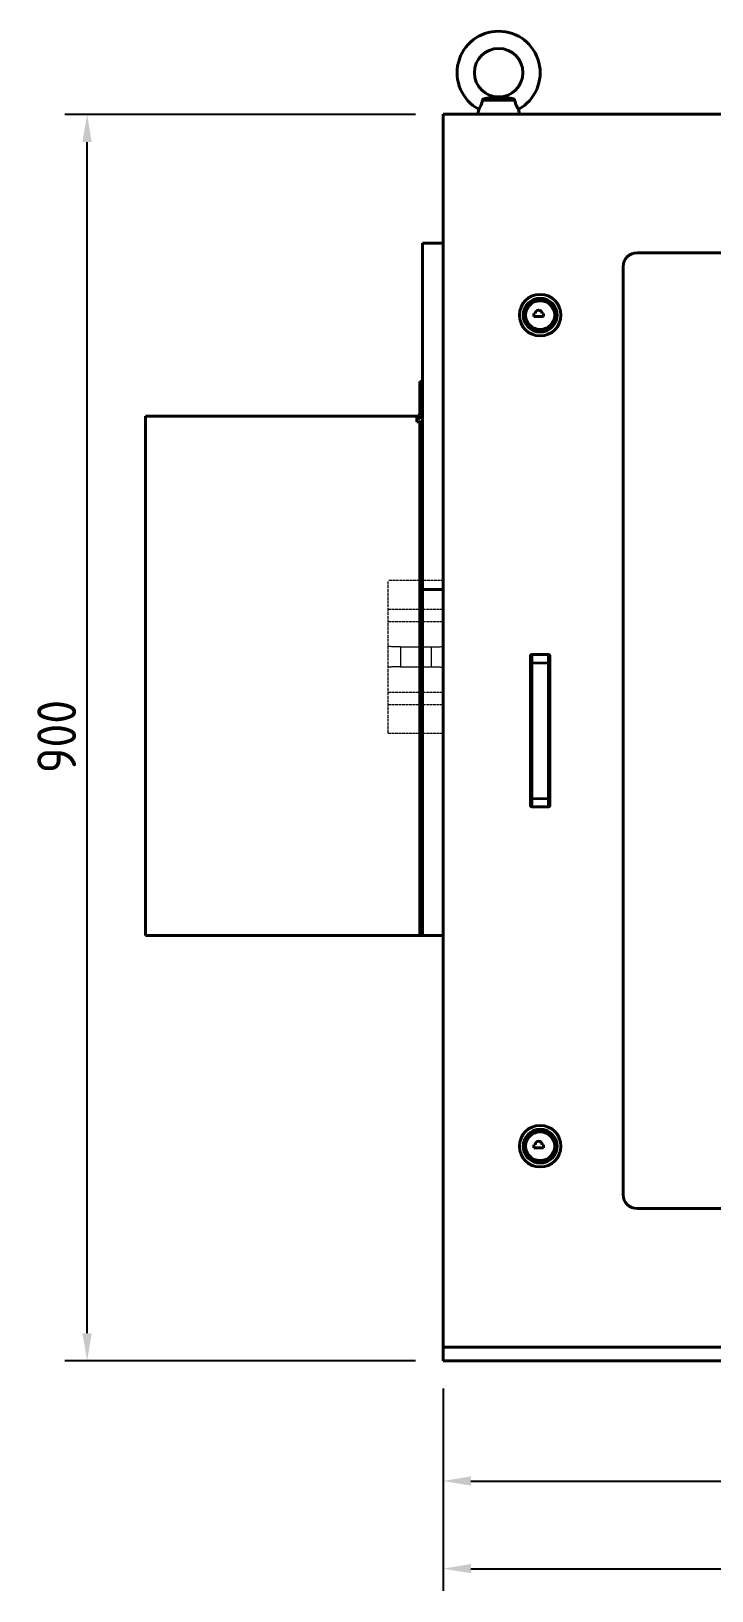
# Model space of a CAD drawing. Header units: inches. Extents: x 6934 to 18973, y 4254 to 7629.
# Drawn here: x 8135 to 8627, y 5205 to 6331 of the extents above; entities that cross this region are included whole.
import ezdxf

# ---------------------------------------------------------------- set-up
doc = ezdxf.new("R2010")
doc.units = ezdxf.units.IN
doc.header["$MEASUREMENT"] = 0
doc.linetypes.add('POWER SUPPLY CASE OUTLINE$0$DASHED', pattern=[0.2067, 0.1654, -0.0413])
doc.layers.add('POWER SUPPLY CASE OUTLINE$0$가려진 것(ISO)', color=2, linetype='POWER SUPPLY CASE OUTLINE$0$DASHED', lineweight=18)
for name, color, linetype, lineweight, true_color in [('POWER SUPPLY CASE OUTLINE$0$가시적인 것(ISO)', 3, 'Continuous', 40, 0x00ff00), ('POWER SUPPLY CASE OUTLINE$0$가시적인 좁은 것(ISO)', 3, 'Continuous', 35, 0x00ff00), ('POWER SUPPLY CASE OUTLINE$0$치수(ISO)', 2, 'Continuous', 25, 0xffff00)]:
    doc.layers.add(name, color=color, linetype=linetype, lineweight=lineweight, true_color=true_color)
doc.styles.add('POWER SUPPLY CASE OUTLINE$0$치수 텍스트_PSTEK_POSCO', font='isocp.shx')
doc.dimstyles.new('POWER SUPPLY CASE OUTLINE$0$치수_PSTEK_POSCO', dxfattribs={"dimscale": 8, "dimtxt": 3.5, "dimasz": 2.5, "dimexe": 2, "dimexo": 2.5, "dimgap": 1, "dimtad": 1, "dimrnd": 1e-08, "dimdsep": 46, "dimtxsty": 'POWER SUPPLY CASE OUTLINE$0$치수 텍스트_PSTEK_POSCO', "dimcen": 0.09, "dimdle": 10, "dimclrd": 7, "dimclre": 7, "dimclrt": 2, "dimadec": 1, "dimazin": 2, "dimtfac": 1, "dimtmove": 0, "dimatfit": 3, "dimfxl": 0, "dimtolj": 1, "dimlwd": -1, "dimlwe": -1, "dimarcsym": 0})

# ---------------------------------------------------------------- blocks, each defined once
blk = doc.blocks.new('*D82')
at = {"layer": 'POWER SUPPLY CASE OUTLINE$0$치수(ISO)', "color": 7, "transparency": 16777216}
for p, q in [((8432.8, 5350.7), (8432.8, 5268)), ((9232.8, 5350.7), (9232.8, 5268)), ((8452.8, 5284), (9212.8, 5284))]:
    blk.add_line(p, q, dxfattribs=at)
for points in [[(8452.8, 5287.4), (8452.8, 5280.7), (8432.8, 5284)], [(9212.8, 5287.4), (9212.8, 5280.7), (9232.8, 5284)]]:
    blk.add_solid(points, dxfattribs=at)
at = {"layer": 'POWER SUPPLY CASE OUTLINE$0$치수(ISO)', "color": 2, "transparency": 16777216, "insert": (8807.6, 5306), "char_height": 28, "attachment_point": 4, "style": 'POWER SUPPLY CASE OUTLINE$0$치수 텍스트_PSTEK_POSCO'}
blk.add_mtext('\\A1;800', dxfattribs=at)
blk = doc.blocks.new('*D92')
at = {"layer": 'POWER SUPPLY CASE OUTLINE$0$치수(ISO)', "color": 7, "transparency": 16777216}
for p, q in [((8412.8, 6270.7), (8159.6, 6270.7)), ((8175.6, 5390.7), (8175.6, 6250.7)), ((8412.8, 5370.7), (8159.6, 5370.7))]:
    blk.add_line(p, q, dxfattribs=at)
for points in [[(8172.2, 6250.7), (8178.9, 6250.7), (8175.6, 6270.7)], [(8172.2, 5390.7), (8178.9, 5390.7), (8175.6, 5370.7)]]:
    blk.add_solid(points, dxfattribs=at)
at = {"layer": 'POWER SUPPLY CASE OUTLINE$0$치수(ISO)', "color": 2, "transparency": 16777216, "insert": (8153.6, 5795), "char_height": 28, "attachment_point": 4, "rotation": 90, "style": 'POWER SUPPLY CASE OUTLINE$0$치수 텍스트_PSTEK_POSCO'}
blk.add_mtext('\\A1;900', dxfattribs=at)
blk = doc.blocks.new('*D95')
at = {"layer": 'POWER SUPPLY CASE OUTLINE$0$치수(ISO)', "color": 7, "transparency": 16777216}
for p, q in [((9257.8, 5360.7), (9257.8, 5204.7)), ((8432.8, 5350.7), (8432.8, 5204.7)), ((8452.8, 5220.7), (9237.8, 5220.7))]:
    blk.add_line(p, q, dxfattribs=at)
for points in [[(8452.8, 5224.1), (8452.8, 5217.4), (8432.8, 5220.7)], [(9237.8, 5224.1), (9237.8, 5217.4), (9257.8, 5220.7)]]:
    blk.add_solid(points, dxfattribs=at)
at = {"layer": 'POWER SUPPLY CASE OUTLINE$0$치수(ISO)', "color": 2, "transparency": 16777216, "insert": (8819.5, 5242.7), "char_height": 28, "attachment_point": 4, "style": 'POWER SUPPLY CASE OUTLINE$0$치수 텍스트_PSTEK_POSCO'}
blk.add_mtext('\\A1;825', dxfattribs=at)

msp = doc.modelspace()

# ---------------------------------------------------------------- linework, layer by layer
at = {"layer": 'POWER SUPPLY CASE OUTLINE$0$가려진 것(ISO)', "ltscale": 13.304306}
msp.add_line((8393.086, 5824.044), (8393.086, 5934.044), dxfattribs=at)
at = {"layer": 'POWER SUPPLY CASE OUTLINE$0$가려진 것(ISO)', "ltscale": 12.094824}
for p, q in [((8433.086, 5934.044), (8393.086, 5934.044)), ((8393.086, 5913.544), (8433.086, 5913.544)), ((8393.086, 5904.544), (8433.086, 5904.544)), ((8393.086, 5853.544), (8433.086, 5853.544)), ((8393.086, 5844.544), (8433.086, 5844.544)), ((8393.086, 5824.044), (8433.086, 5824.044))]:
    msp.add_line(p, q, dxfattribs=at)
at = {"layer": 'POWER SUPPLY CASE OUTLINE$0$가려진 것(ISO)', "ltscale": 2.120859}
for p, q in [((8401.99, 5886.169), (8393.086, 5886.448)), ((8424.182, 5886.169), (8433.086, 5886.448)), ((8401.99, 5871.919), (8393.086, 5871.641)), ((8424.182, 5871.919), (8433.086, 5871.641))]:
    msp.add_line(p, q, dxfattribs=at)
at = {"layer": 'POWER SUPPLY CASE OUTLINE$0$가려진 것(ISO)', "ltscale": 5.329205}
for p, q in [((8401.99, 5886.169), (8401.99, 5871.919)), ((8424.182, 5886.169), (8424.182, 5871.919))]:
    msp.add_line(p, q, dxfattribs=at)
at = {"layer": 'POWER SUPPLY CASE OUTLINE$0$가려진 것(ISO)', "ltscale": 5.283535}
for p, q in [((8401.99, 5886.169), (8424.182, 5886.169)), ((8401.99, 5871.919), (8424.182, 5871.919))]:
    msp.add_line(p, q, dxfattribs=at)
at = {"layer": 'POWER SUPPLY CASE OUTLINE$0$가시적인 것(ISO)'}
for p, q in [((8458.431, 6274.402), (8457.786, 6270.744)), ((8487.141, 6274.402), (8487.786, 6270.744)), ((8432.786, 5370.744), (8432.786, 6270.744)), ((9232.786, 6270.744), (8432.786, 6270.744)), ((8417.786, 5677.744), (8417.786, 6177.744)), ((8432.786, 6177.744), (8417.786, 6177.744)), ((8572.786, 6170.744), (9092.786, 6170.744)), ((8562.786, 5490.744), (8562.786, 6160.744)), ((8498.186, 6126.844), (8498.186, 6124.644)), ((8499.186, 6126.844), (8498.186, 6126.844)), ((8505.186, 6126.844), (8504.186, 6126.844)), ((8505.186, 6124.644), (8505.186, 6126.844)), ((8498.186, 6124.644), (8505.186, 6124.644)), ((8415.786, 6077.744), (8415.786, 6054.744)), ((8415.786, 6077.744), (8417.786, 6077.744)), ((8217.786, 6052.744), (8413.786, 6052.744)), ((8217.786, 5677.744), (8217.786, 6052.744)), ((8413.786, 6052.744), (8413.786, 6048.744)), ((8417.786, 6048.744), (8413.786, 6048.744)), ((8415.786, 5677.744), (8415.786, 6048.744)), ((8417.786, 5927.744), (8432.786, 5927.744)), ((8495.786, 5771.744), (8495.786, 5879.744)), ((8496.786, 5880.744), (8508.786, 5880.744)), ((8509.786, 5879.744), (8509.786, 5771.744)), ((8496.786, 5770.744), (8508.786, 5770.744)), ((8432.786, 5677.744), (8217.786, 5677.744)), ((8498.186, 5526.844), (8498.186, 5524.644)), ((8499.186, 5526.844), (8498.186, 5526.844)), ((8498.186, 5524.644), (8505.186, 5524.644)), ((8505.186, 5526.844), (8504.186, 5526.844)), ((8505.186, 5524.644), (8505.186, 5526.844)), ((9092.786, 5480.744), (8572.786, 5480.744)), ((8432.786, 5380.744), (9232.786, 5380.744)), ((8432.786, 5370.744), (9232.786, 5370.744))]:
    msp.add_line(p, q, dxfattribs=at)
for centre, radius in [((8472.786, 6300.744), 17.5), ((8502.786, 6125.744), 15), ((8502.786, 6125.744), 12.25), ((8502.786, 6125.744), 10.8), ((8502.786, 5525.744), 15), ((8502.786, 5525.744), 12.25), ((8502.786, 5525.744), 10.8)]:
    msp.add_circle(centre, radius, dxfattribs=at)
for centre, radius, start, end in [((8472.786, 6300.744), 30, 298.587692, 241.412308), ((8572.786, 6160.744), 10, 90, 180), ((8501.686, 6126.844), 2.5, 0, 180), ((8413.786, 6054.744), 4, 270, 0), ((8413.786, 6054.744), 2, 270, 0), ((8496.786, 5879.744), 1, 90, 180), ((8508.786, 5879.744), 1, 0, 90), ((8496.786, 5771.744), 1, 180, 270), ((8508.786, 5771.744), 1, 270, 0), ((8501.686, 5526.844), 2.5, 0, 180), ((8572.786, 5490.744), 10, 180, 270)]:
    msp.add_arc(centre, radius, start, end, dxfattribs=at)
for points, knots in [([(8472.786, 6283.244), (8471.6, 6283.244), (8470.298, 6283.185), (8467.62, 6282.925), (8466.238, 6282.726), (8464.112, 6282.351), (8463.213, 6282.176), (8462.293, 6281.98)], [0, 0, 0, 0, 0.43889625, 0.43889625, 0.87779251, 0.87779251, 1.14519874, 1.14519874, 1.14519874, 1.14519874]), ([(8483.278, 6281.98), (8482.358, 6282.176), (8481.46, 6282.351), (8479.333, 6282.726), (8477.952, 6282.925), (8475.273, 6283.185), (8473.971, 6283.244), (8472.786, 6283.244)], [3.82419151, 3.82419151, 3.82419151, 3.82419151, 4.09159775, 4.09159775, 4.530494, 4.530494, 4.96939025, 4.96939025, 4.96939025, 4.96939025]), ([(8461.095, 6280.693), (8460.972, 6279.908), (8460.781, 6279.144), (8460.298, 6277.73), (8460.021, 6277.106), (8459.459, 6276.003), (8459.182, 6275.542), (8458.729, 6274.827), (8458.56, 6274.587), (8458.448, 6274.426), (8458.431, 6274.402), (8458.431, 6274.402)], [0, 0, 0, 0, 0.23899851, 0.23899851, 0.46692882, 0.46692882, 0.70340854, 0.70340854, 0.94828753, 0.94828753, 1.05391748, 1.05391748, 1.05391748, 1.05391748]), ([(8462.293, 6281.98), (8462.238, 6281.968), (8462.183, 6281.953), (8461.961, 6281.879), (8461.806, 6281.795), (8461.549, 6281.591), (8461.444, 6281.479), (8461.289, 6281.253), (8461.232, 6281.147), (8461.144, 6280.925), (8461.113, 6280.81), (8461.095, 6280.693)], [0.271392917, 0.271392917, 0.271392917, 0.271392917, 0.288081178, 0.288081178, 0.33959091, 0.33959091, 0.383935904, 0.383935904, 0.418333541, 0.418333541, 0.452018937, 0.452018937, 0.452018937, 0.452018937]), ([(8484.477, 6280.693), (8484.451, 6280.858), (8484.399, 6281.017), (8484.256, 6281.302), (8484.169, 6281.427), (8483.955, 6281.655), (8483.827, 6281.753), (8483.557, 6281.899), (8483.421, 6281.949), (8483.278, 6281.98)], [0, 0, 0, 0, 0.050301995, 0.050301995, 0.096763646, 0.096763646, 0.146676753, 0.146676753, 0.19198533, 0.19198533, 0.19198533, 0.19198533]), ([(8487.141, 6274.402), (8487.14, 6274.401), (8487.112, 6274.443), (8486.953, 6274.671), (8486.765, 6274.943), (8486.276, 6275.731), (8485.979, 6276.24), (8485.4, 6277.439), (8485.127, 6278.104), (8484.72, 6279.433), (8484.576, 6280.058), (8484.477, 6280.693)], [1.05391748, 1.05391748, 1.05391748, 1.05391748, 1.19193978, 1.19193978, 1.43584134, 1.43584134, 1.68063298, 1.68063298, 1.91383984, 1.91383984, 2.10739417, 2.10739417, 2.10739417, 2.10739417])]:
    msp.add_open_spline(points, degree=3, knots=knots, dxfattribs=at)
at = {"layer": 'POWER SUPPLY CASE OUTLINE$0$가시적인 좁은 것(ISO)'}
for p, q in [((8484.477, 6280.693), (8461.095, 6280.693)), ((8462.293, 6281.98), (8483.278, 6281.98)), ((8496.786, 5880.744), (8496.786, 5770.744)), ((8508.786, 5770.744), (8508.786, 5880.744)), ((8496.786, 5874.762), (8508.786, 5874.762)), ((8496.786, 5776.727), (8508.786, 5776.727))]:
    msp.add_line(p, q, dxfattribs=at)
for centre in [(8502.786, 6125.744), (8502.786, 5525.744)]:
    msp.add_circle(centre, 10.3, dxfattribs=at)
for centre, major_axis, start_param, end_param in [((8496.786, 5874.36), (-1, 0), 4.71238898, 6.28318531), ((8508.786, 5874.36), (1, 0), 0, 1.57079633), ((8496.786, 5777.128), (-1, 0), 0, 1.57079633), ((8508.786, 5777.128), (1, 0), 4.71238898, 6.28318531)]:
    msp.add_ellipse(centre, major_axis=major_axis, ratio=0.40175696, start_param=start_param, end_param=end_param, dxfattribs=at)

# ---------------------------------------------------------------- dimensions: what is measured, and where the dimension line sits
at = {"layer": 'POWER SUPPLY CASE OUTLINE$0$치수(ISO)', "color": 7}
for base, p2, angle, override, picture, middle in [((8175.551, 6270.744), (8432.786, 6270.744), 270, {"dimtofl": 0, "dimatfit": 1}, '*D92', (8175.551, 5820.744)), ((9257.786, 5220.744), (9257.786, 5380.744), 180, {"dimdec": 2, "dimtp": 0, "dimtm": 0, "dimtdec": 2, "dimtofl": 0, "dimatfit": 1}, '*D95', (8845.286, 5220.744)), ((9232.786, 5284.02), (9232.786, 5370.744), 180, {"dimdec": 2, "dimtp": 0, "dimtm": 0, "dimtdec": 2, "dimtofl": 0, "dimatfit": 1}, '*D82', (8832.786, 5284.02))]:
    dim = msp.add_linear_dim(base=base, p1=(8432.786, 5370.744), p2=p2, angle=angle, dimstyle='POWER SUPPLY CASE OUTLINE$0$치수_PSTEK_POSCO', override=override, dxfattribs=at)
    dim.commit()
    dim.dimension.update_dxf_attribs({"geometry": picture, "text_midpoint": middle, "dimtype": 160})

doc.saveas('drawing.dxf')
